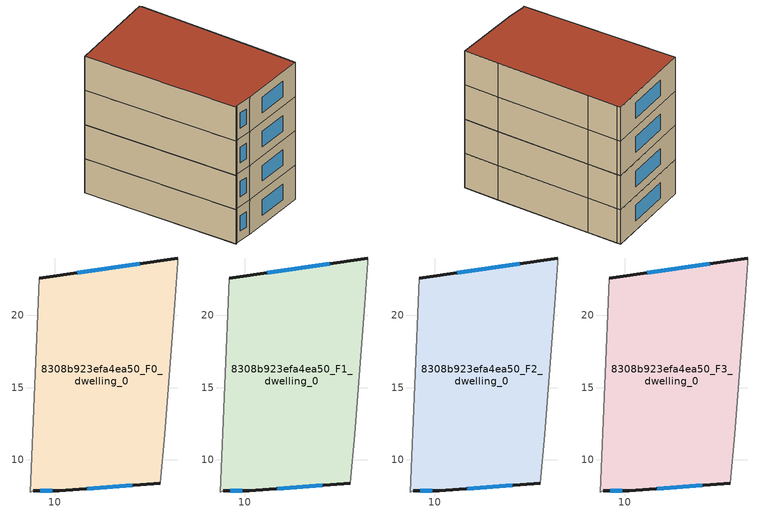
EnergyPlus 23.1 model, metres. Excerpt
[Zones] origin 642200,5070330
8308b923efa4ea50_F0_dwelling_0
 floor ground (EU_floor_Construction): 17.3,8.36 17.6,11.77 18.3,20.77 18.51,23.67 18.51,23.97 8.9,22.58 8.29,7.76 8.49,7.87 10.3,7.86 z0
 wall outside (EU_wall_Construction): 17.3,8.36 10.3,7.86 8.49,7.87 / 8.9,22.58 18.51,23.97 z0:3
 wall adiabatic (EU_wall_Construction): 8.49,7.87 8.29,7.76 8.9,22.58 / 18.51,23.97 18.51,23.67 18.3,20.77 17.6,11.77 17.3,8.36 z0:3
 window (EU_Window_Construction): 15.37,8.23 12.22,8 / 9.8,7.86 8.99,7.86 / 11.54,22.96 15.86,23.59 z0.83:2.17
8308b923efa4ea50_F1_dwelling_0
 floor to 8308b923efa4ea50_F0_dwelling_0 (EU_floor_Construction): 17.3,8.36 17.6,11.77 18.3,20.77 18.5,23.67 18.5,23.97 8.9,22.58 8.29,7.76 8.49,7.87 10.29,7.86 z3
 wall outside (EU_wall_Construction): 17.3,8.36 10.3,7.86 8.49,7.87 / 8.9,22.58 18.51,23.97 z3:6
 wall adiabatic (EU_wall_Construction): 8.49,7.87 8.29,7.76 8.9,22.58 / 18.51,23.97 18.51,23.67 18.3,20.77 17.6,11.77 17.3,8.36 z3:6
 window (EU_Window_Construction): 15.37,8.23 12.22,8 / 9.8,7.86 8.99,7.86 / 11.54,22.96 15.86,23.59 z3.83:5.17
8308b923efa4ea50_F2_dwelling_0
 floor to 8308b923efa4ea50_F1_dwelling_0 (EU_floor_Construction): 17.3,8.36 17.6,11.77 18.3,20.77 18.5,23.67 18.5,23.97 8.9,22.58 8.29,7.76 8.49,7.87 10.29,7.86 z6
 wall outside (EU_wall_Construction): 17.3,8.36 10.3,7.86 8.49,7.87 / 8.9,22.58 18.51,23.97 z6:9
 wall adiabatic (EU_wall_Construction): 8.49,7.87 8.29,7.76 8.9,22.58 / 18.51,23.97 18.51,23.67 18.3,20.77 17.6,11.77 17.3,8.36 z6:9
 window (EU_Window_Construction): 15.37,8.23 12.22,8 / 9.8,7.86 8.99,7.86 / 11.54,22.96 15.86,23.59 z6.83:8.17
8308b923efa4ea50_F3_dwelling_0
 floor to 8308b923efa4ea50_F2_dwelling_0 (EU_floor_Construction): 17.3,8.36 17.6,11.77 18.3,20.77 18.5,23.67 18.5,23.97 8.9,22.58 8.29,7.76 8.49,7.87 10.29,7.86 z9
 wall outside (EU_wall_Construction): 17.3,8.36 10.3,7.86 8.49,7.87 / 8.9,22.58 18.51,23.97 z9:12
 wall adiabatic (EU_wall_Construction): 8.49,7.87 8.29,7.76 8.9,22.58 / 18.51,23.97 18.51,23.67 18.3,20.77 17.6,11.77 17.3,8.36 z9:12
 window (EU_Window_Construction): 15.37,8.23 12.22,8 / 9.8,7.86 8.99,7.86 / 11.54,22.96 15.86,23.59 z9.83:11.17
 roof outside (EU_roof_Construction): 18.51,23.97 18.51,23.67 18.3,20.77 17.6,11.77 17.3,8.36 10.3,7.86 8.49,7.87 8.29,7.76 8.9,22.58 z12
[Building]
EU S2 Campaign: North Axis=0; Terrain=City; Solar Distribution=FullExterior
[Site:Location]
Lyon-Bron: Latitude=45.75; Longitude=5; Time Zone=1; Elevation=198
[SizingPeriod:WeatherFileDays]
AnnualSizingPeriod: Begin Month=1; Begin Day of Month=1; End Month=12; End Day of Month=31; Day of Week for Start Day=Monday; Use Weather File Daylight Saving Period=No; Use Weather File Rain and Snow Indicators=No
[MATERIAL]
EU_InternalMass_Material: Roughness=MediumRough; Thickness=0.1; Conductivity=1; Density=1800; Specific Heat=900; Thermal Absorptance=0.9; Solar Absorptance=0.7; Visible Absorptance=0.7
[MATERIAL:NOMASS] Roughness=MediumRough; Thermal Absorptance=0.9; Solar Absorptance=0.7; Visible Absorptance=0.7
Name | Thermal Resistance
EU_wall_NoMass | 0.87146
EU_roof_NoMass | 0.842276
EU_floor_NoMass | 0.496999
[WINDOWMATERIAL:SIMPLEGLAZINGSYSTEM]
EU_Window_SimpleGlazing: UFactor=2.2525; Solar Heat Gain Coefficient=0.76; Visible Transmittance=0.76
[CONSTRUCTION]
EU_wall_Construction: EU_wall_NoMass
EU_roof_Construction: EU_roof_NoMass
EU_floor_Construction: EU_floor_NoMass
EU_InternalMass_Construction: EU_InternalMass_Material
EU_Window_Construction: EU_Window_SimpleGlazing
[ZONE] Type=1; Multiplier=1; Ceiling Height=autocalculate; Floor Area=autocalculate; Part of Total Floor Area=Yes
Name | Volume
8308b923efa4ea50_F0_dwelling_0; 8308b923efa4ea50_F1_dwelling_0; 8308b923efa4ea50_F2_dwelling_0 | 423.836
8308b923efa4ea50_F3_dwelling_0 | 1271.51
[INTERNALMASS] Construction=EU_InternalMass_Construction; Surface Area=141.278
Name | Zone or ZoneList
8308b923efa4ea50_F0_dwelling_0_EU_InternalMass | 8308b923efa4ea50_F0_dwelling_0
8308b923efa4ea50_F1_dwelling_0_EU_InternalMass | 8308b923efa4ea50_F1_dwelling_0
8308b923efa4ea50_F2_dwelling_0_EU_InternalMass | 8308b923efa4ea50_F2_dwelling_0
8308b923efa4ea50_F3_dwelling_0_EU_InternalMass | 8308b923efa4ea50_F3_dwelling_0
[OTHEREQUIPMENT] Fuel Type=Electricity; Design Level Calculation Method=Watts/Area; Power per Zone Floor Area=1; Fraction Latent=0; Fraction Radiant=0; Fraction Lost=0; Carbon Dioxide Generation Rate=0; EndUse Subcategory=EU_Step8_InternalGains
Name | Zone or ZoneList or Space or SpaceList | Schedule
EU_Step8_InternalGain_8308b923efa4ea50_F0_dwelling_0_f000 | 8308b923efa4ea50_F0_dwelling_0 | EU_Step8_GainSchedule_8308b923efa4ea50_F0_dwelling_0_f000
EU_Step8_InternalGain_8308b923efa4ea50_F1_dwelling_0_f000 | 8308b923efa4ea50_F1_dwelling_0 | EU_Step8_GainSchedule_8308b923efa4ea50_F1_dwelling_0_f000
EU_Step8_InternalGain_8308b923efa4ea50_F2_dwelling_0_f000 | 8308b923efa4ea50_F2_dwelling_0 | EU_Step8_GainSchedule_8308b923efa4ea50_F2_dwelling_0_f000
EU_Step8_InternalGain_8308b923efa4ea50_F3_dwelling_0_f000 | 8308b923efa4ea50_F3_dwelling_0 | EU_Step8_GainSchedule_8308b923efa4ea50_F3_dwelling_0_f000
[ZONEVENTILATION:DESIGNFLOWRATE] Schedule=EU_AlwaysOn; Design Flow Rate Calculation Method=AirChanges/Hour; Air Changes per Hour=0.425; Ventilation Type=Natural; Fan Pressure Rise=0; Fan Total Efficiency=1; Constant Term Coefficient=1; Temperature Term Coefficient=0; Velocity Term Coefficient=0; Velocity Squared Term Coefficient=0; Minimum Indoor Temperature=-100; Maximum Indoor Temperature=100; Delta Temperature=-100; Minimum Outdoor Temperature=-100; Maximum Outdoor Temperature=100; Maximum Wind Speed=40
Name | Zone or ZoneList or Space or SpaceList
EU_ConstantAir_8308b923efa4ea50_F0_dwelling_0 | 8308b923efa4ea50_F0_dwelling_0
EU_ConstantAir_8308b923efa4ea50_F1_dwelling_0 | 8308b923efa4ea50_F1_dwelling_0
EU_ConstantAir_8308b923efa4ea50_F2_dwelling_0 | 8308b923efa4ea50_F2_dwelling_0
EU_ConstantAir_8308b923efa4ea50_F3_dwelling_0 | 8308b923efa4ea50_F3_dwelling_0
[HVACTEMPLATE:THERMOSTAT] Constant Heating Setpoint=20; Constant Cooling Setpoint=50
EU_HeatOnly_8308b923efa4ea50_F0_dwelling_0; EU_HeatOnly_8308b923efa4ea50_F1_dwelling_0; EU_HeatOnly_8308b923efa4ea50_F2_dwelling_0; EU_HeatOnly_8308b923efa4ea50_F3_dwelling_0
[HVACTEMPLATE:ZONE:IDEALLOADSAIRSYSTEM] System Availability Schedule=EU_AlwaysOn; Maximum Heating Supply Air Temperature=50; Minimum Cooling Supply Air Temperature=13; Maximum Heating Supply Air Humidity Ratio=0.0156; Minimum Cooling Supply Air Humidity Ratio=0.0077; Heating Limit=NoLimit; Cooling Limit=NoLimit; Heating Availability Schedule=EU_AlwaysOn; Cooling Availability Schedule=EU_CoolingOff; Dehumidification Control Type=ConstantSensibleHeatRatio; Cooling Sensible Heat Ratio=0.7; Dehumidification Setpoint=60; Humidification Control Type=None; Humidification Setpoint=30; Outdoor Air Method=None; Outdoor Air Flow Rate per Person=0.00944; Outdoor Air Flow Rate per Zone Floor Area=0; Outdoor Air Flow Rate per Zone=0; Demand Controlled Ventilation Type=None; Outdoor Air Economizer Type=NoEconomizer; Heat Recovery Type=None; Sensible Heat Recovery Effectiveness=0.7; Latent Heat Recovery Effectiveness=0.65
Name | Template Thermostat
8308b923efa4ea50_F0_dwelling_0 | EU_HeatOnly_8308b923efa4ea50_F0_dwelling_0
8308b923efa4ea50_F1_dwelling_0 | EU_HeatOnly_8308b923efa4ea50_F1_dwelling_0
8308b923efa4ea50_F2_dwelling_0 | EU_HeatOnly_8308b923efa4ea50_F2_dwelling_0
8308b923efa4ea50_F3_dwelling_0 | EU_HeatOnly_8308b923efa4ea50_F3_dwelling_0
[SIZING:ZONE] Zone Cooling Design Supply Air Temperature Input Method=SupplyAirTemperature; Zone Cooling Design Supply Air Temperature=13; Zone Heating Design Supply Air Temperature Input Method=SupplyAirTemperature; Zone Heating Design Supply Air Temperature=50; Zone Cooling Design Supply Air Humidity Ratio=0.008; Zone Heating Design Supply Air Humidity Ratio=0.008; Cooling Design Air Flow Method=DesignDay; Cooling Design Air Flow Rate=0; Cooling Minimum Air Flow per Zone Floor Area=0.000762; Cooling Minimum Air Flow=0; Cooling Minimum Air Flow Fraction=0.2; Heating Design Air Flow Method=DesignDay; Heating Design Air Flow Rate=0; Heating Maximum Air Flow per Zone Floor Area=0.002032; Heating Maximum Air Flow=0.141576; Heating Maximum Air Flow Fraction=0.3; Account for Dedicated Outdoor Air System=No; Dedicated Outdoor Air System Control Strategy=NeutralSupplyAir; Dedicated Outdoor Air Low Setpoint Temperature for Design=autosize; Dedicated Outdoor Air High Setpoint Temperature for Design=autosize; Zone Load Sizing Method=Sensible Load Only No Latent Load; Zone Latent Cooling Design Supply Air Humidity Ratio Input Method=HumidityRatioDifference; Zone Cooling Design Supply Air Humidity Ratio Difference=0.005; Zone Latent Heating Design Supply Air Humidity Ratio Input Method=HumidityRatioDifference; Zone Humidification Design Supply Air Humidity Ratio Difference=0.005
8308b923efa4ea50_F0_dwelling_0; 8308b923efa4ea50_F1_dwelling_0; 8308b923efa4ea50_F2_dwelling_0; 8308b923efa4ea50_F3_dwelling_0
[SCHEDULE:CONSTANT]
Name | Hourly Value
EU_AlwaysOn | 1
EU_CoolingOff | 0
[SCHEDULE:FILE] Column Number=1; Rows to Skip at Top=0; Number of Hours of Data=8760; Column Separator=Comma; Interpolate to Timestep=No; Minutes per Item=60; Adjust Schedule for Daylight Savings=Yes
Name | File
EU_Step8_GainSchedule_8308b923efa4ea50_F0_dwelling_0_f000 | ../../schedules/8308b923efa4ea50/8308b923efa4ea50_F0_dwelling_0_f000_gain.csv
EU_Step8_GainSchedule_8308b923efa4ea50_F1_dwelling_0_f000 | ../../schedules/8308b923efa4ea50/8308b923efa4ea50_F1_dwelling_0_f000_gain.csv
EU_Step8_GainSchedule_8308b923efa4ea50_F2_dwelling_0_f000 | ../../schedules/8308b923efa4ea50/8308b923efa4ea50_F2_dwelling_0_f000_gain.csv
EU_Step8_GainSchedule_8308b923efa4ea50_F3_dwelling_0_f000 | ../../schedules/8308b923efa4ea50/8308b923efa4ea50_F3_dwelling_0_f000_gain.csv
